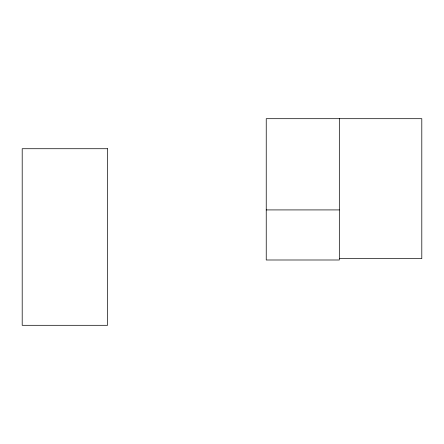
<?xml version="1.0" encoding="UTF-8"?>
<svg xmlns="http://www.w3.org/2000/svg" width="444" height="444" viewBox="0 0 444 444"><rect width="100%" height="100%" fill="white"/><g stroke="black" fill="none" stroke-linecap="round" stroke-linejoin="round"><path stroke-width="0.67" d="M266.239 209.918L339.327 209.918M339.327 258.624L421.8 258.624L421.8 118.692L266.239 118.692L266.239 259.995L339.327 259.995L339.327 118.692M107.553 148.723L22.2 148.723L22.2 325.308L107.553 325.308L107.553 148.723"/></g></svg>
